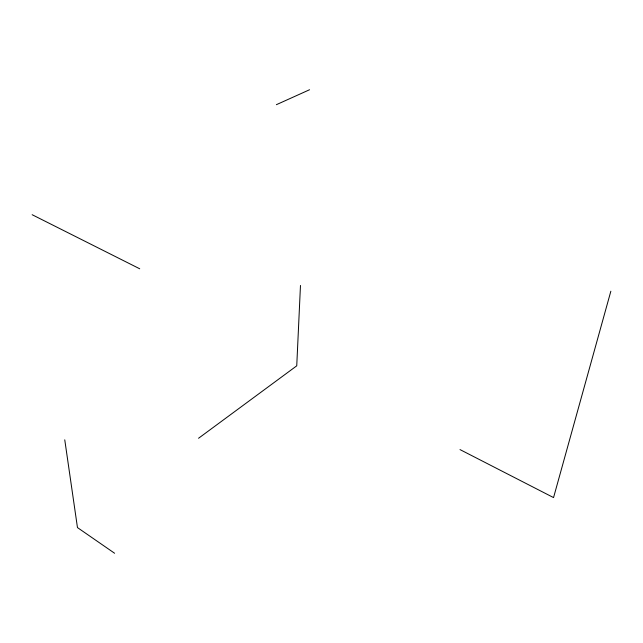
<?xml version="1.0" encoding="UTF-8"?>
<svg xmlns="http://www.w3.org/2000/svg" width="643" height="643" viewBox="0 0 643 643"><rect width="100%" height="100%" fill="white"/><g stroke="black" fill="none" stroke-linecap="round" stroke-linejoin="round"><path stroke-width="0.96" d="M300.474 285.452L296.744 365.827L198.542 438.269M610.85 291.215L553.551 497.586L460.002 449.586M276.377 104.688L309.564 89.739M32.15 214.706L139.724 268.79M114.615 553.261L77.465 527.582L64.758 439.828"/></g></svg>
